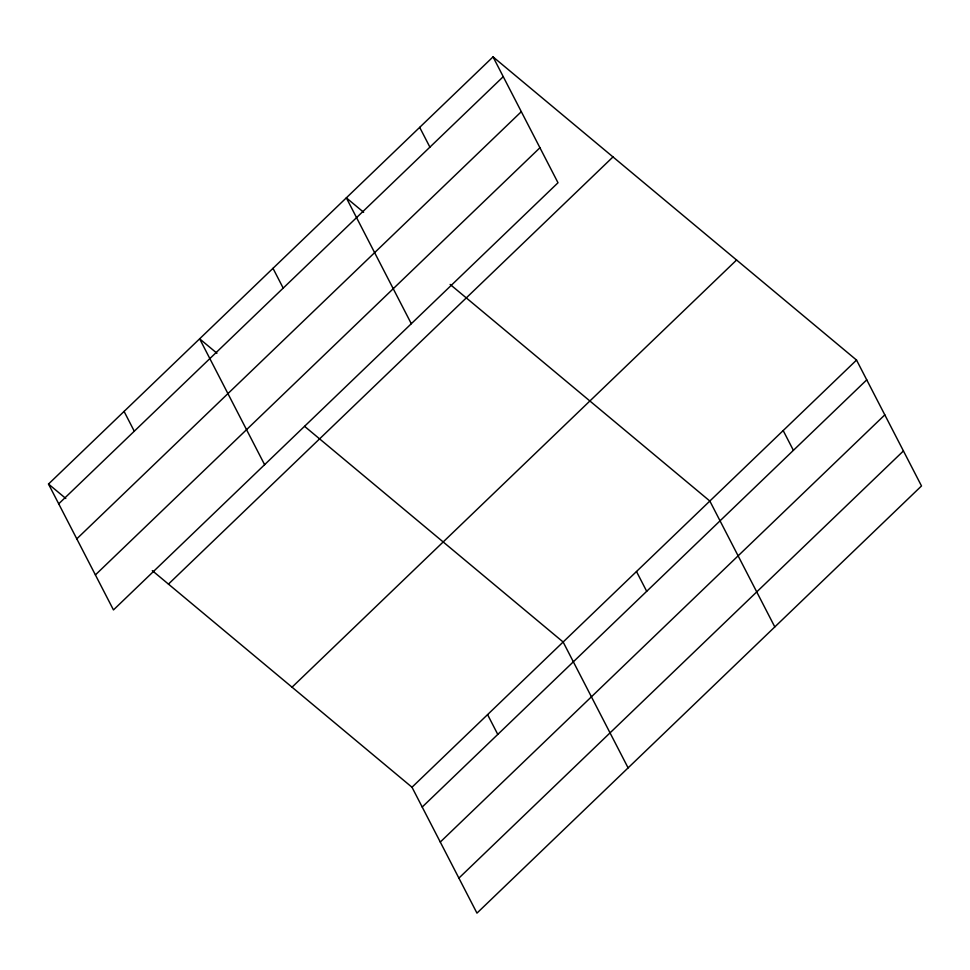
<?xml version="1.0" encoding="UTF-8"?>
<svg xmlns="http://www.w3.org/2000/svg" width="970" height="970" viewBox="0 0 970 970"><rect width="100%" height="100%" fill="white"/><g stroke="black" fill="none" stroke-linecap="round" stroke-linejoin="round"><path stroke-width="1.45" d="M493.039 56.878L558.005 182.76L113.466 609.924L48.5 484.042L493.039 56.878L856.534 360.076L921.5 485.958L476.961 913.122L411.995 787.24L152.302 570.639M58.709 503.83L503.248 76.666M76.788 538.847L521.314 111.683M95.4 574.907L539.938 147.743M168.453 584.098L612.991 156.934M292.043 687.184L736.582 260.021M411.995 787.24L856.534 360.076M422.217 807.028L866.743 379.864M440.283 842.045L884.81 414.881M458.895 878.105L903.434 450.941M363.641 212.272L346.338 197.844L411.304 323.725M450.141 284.428L709.834 501.041L774.8 626.923M216.94 353.238L199.638 338.809L264.604 464.678M304.604 426.363L563.133 642.007L628.111 767.888M48.5 484.042L65.802 498.483M783.178 430.559L793.399 450.347M419.683 127.361L429.904 147.149M636.49 571.524L646.699 591.312M272.994 268.326L283.204 288.114M487.57 714.623L497.78 734.411M124.075 411.425L134.284 431.213"/></g></svg>
